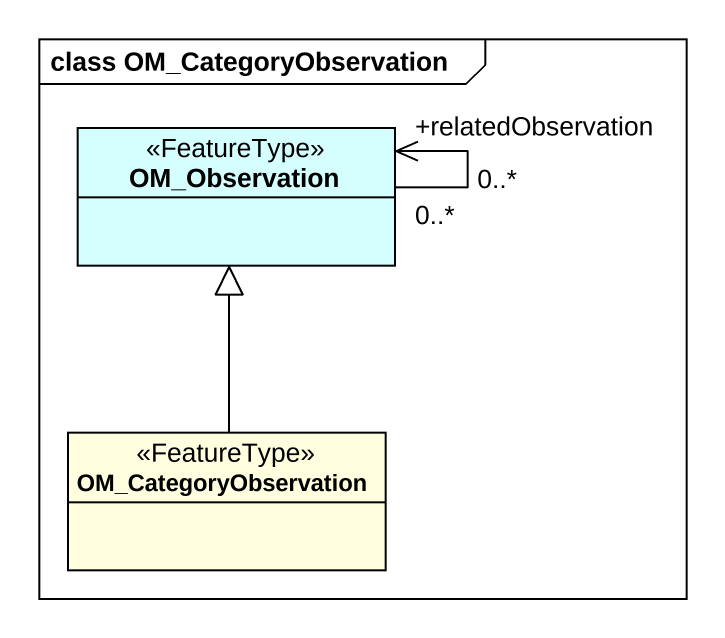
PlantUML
@startuml
mainframe class OM_CategoryObservation
hide circle
hide empty members
class OM_Observation <<FeatureType>> #D5FFFF
class OM_CategoryObservation <<FeatureType>> #FFFFE0
OM_Observation "0..*" --> "+relatedObservation\n0..*" OM_Observation
OM_CategoryObservation -up-|> OM_Observation
@enduml
